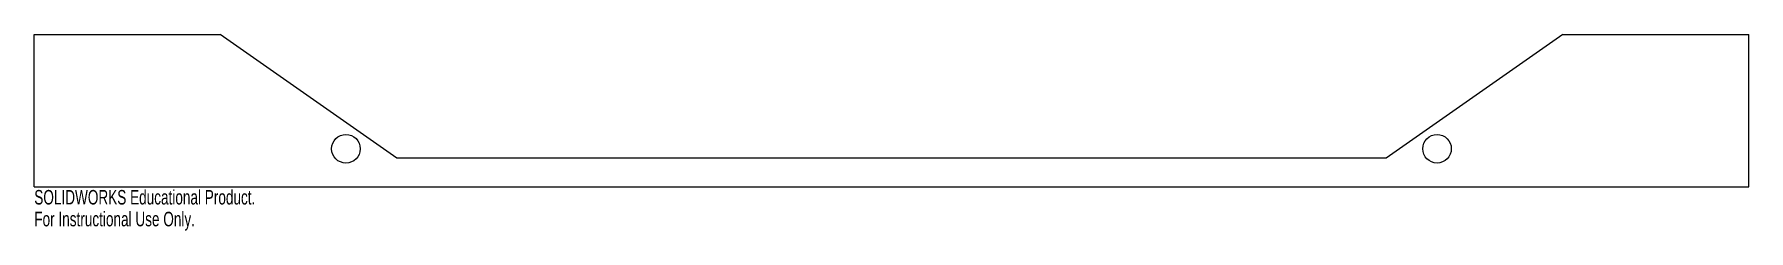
# Model space of a CAD drawing. Header units: inches. Extents: x -22.5 to 0, y -1.6 to 1.
import ezdxf

# ---------------------------------------------------------------- set-up
doc = ezdxf.new("R2010")
doc.units = ezdxf.units.IN
doc.header["$MEASUREMENT"] = 0
doc.styles.add('SLDTEXTSTYLE0', font='TXT', dxfattribs={"width": 0.7})

msp = doc.modelspace()

# ---------------------------------------------------------------- linework, layer by layer
at = {"color": 7, "linetype": 'Continuous', "lineweight": 25}
for p, q in [((-22.5, -1), (-22.5, 1)), ((-22.5, 1), (-20.062, 1)), ((-17.742, -0.625), (-20.062, 1)), ((-2.438, 1), (-4.758, -0.625)), ((-2.438, 1), (0, 1)), ((0, -1), (0, 1)), ((-4.758, -0.625), (-17.742, -0.625)), ((-22.5, -1), (0, -1))]:
    msp.add_line(p, q, dxfattribs=at)
for centre, radius in [((-18.41, -0.5), 0.188), ((-4.09, -0.5), 0.187)]:
    msp.add_circle(centre, radius, dxfattribs=at)

# ---------------------------------------------------------------- texts
at = {"color": 7, "linetype": 'Continuous', "char_height": 0.1903, "attachment_point": 1, "style": 'SLDTEXTSTYLE0'}
for s, insert in [('SOLIDWORKS Educational Product.', (-22.5, -1.04)), ('For Instructional Use Only.', (-22.5, -1.326))]:
    msp.add_mtext(s, dxfattribs=dict(at, insert=insert))

doc.saveas('drawing.dxf')
